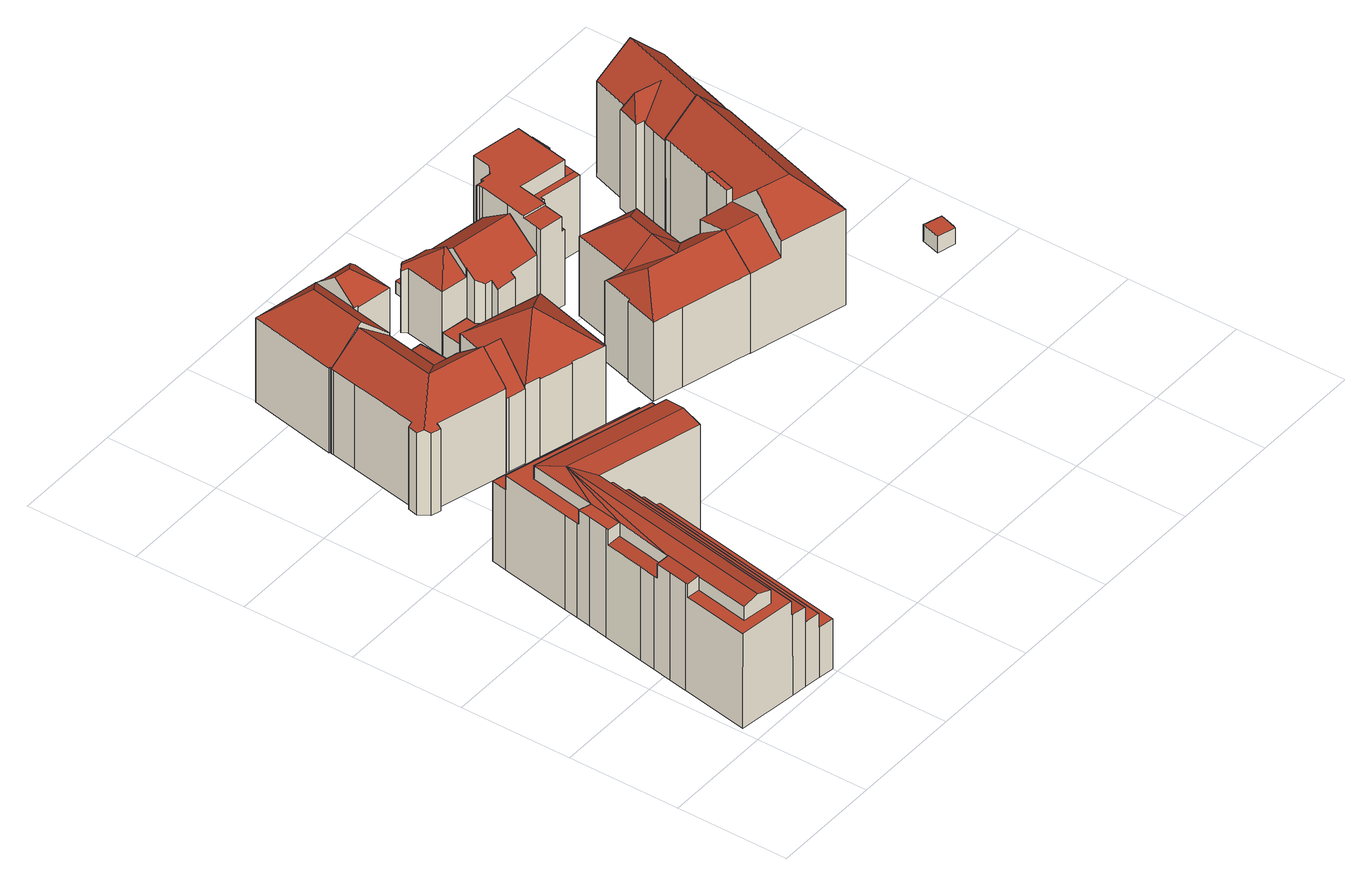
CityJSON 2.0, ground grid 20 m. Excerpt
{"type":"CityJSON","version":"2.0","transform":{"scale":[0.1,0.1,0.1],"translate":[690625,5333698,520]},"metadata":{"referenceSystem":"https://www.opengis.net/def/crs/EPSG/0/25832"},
"CityObjects":{
"building1":{"type":"Building","attributes":{"Gemeindeschluessel":"09162000","HoeheDach":"542.330","HoeheGrund":"520.830","Methode":"2000","NiedrigsteTraufeDesGebaeudes":"530.361","Geometrietyp2DReferenz":"3000","function":"31001_1000","roofType":"3100","measuredHeight":21.5,"storeysAboveGround":7},"geometry":[{"type":"MultiSurface","lod":"2","boundaries":[[[0,1,2,3]],[[4,5,6,7,8,9,10,11,12,13,14,15]],[[16,17,18,19,20,21]],[[22,23,24,25]],[[26,21,20,27]],[[28,29,13,12,30]],[[31,32,11,10,33]],[[34,35,28,30,32,31]],[[18,36,37,19]],[[38,39,36]],[[40,41,42,43]],[[44,45,46,47,48,49]],[[10,9,50,33]],[[38,51,42,41]],[[52,53,54,55,56,57]],[[25,47,46,58,7,6,59,22]],[[60,40,43,57,56,61,62,63,64]],[[65,66,67,68]],[[60,39,41,40]],[[69,70,71,72]],[[64,73,39,60]],[[26,74,75,76,16,21]],[[55,54,71,70,67,66,77]],[[37,36,39,73,2,1]],[[72,71,54,53]],[[77,61,56,55]],[[52,15,14,78,35,34,79,45,44,74,26,27,0,3,80,81,82,65,68,69,72,53]],[[25,24,83,48,47]],[[38,41,39]],[[84,38,85,24,23]],[[80,3,2,73,64,63]],[[15,52,57,43,42,51,4]],[[86,50,9,8,87]],[[85,88,83,24]],[[81,62,61,77,82]],[[59,89,84,23,22]],[[38,36,85]],[[16,76,88,85,17]],[[8,7,58,87]],[[12,11,32,30]],[[82,77,66,65]],[[89,5,38,84]],[[80,63,62,81]],[[0,27,20,19,37,1]],[[44,49,75,74]],[[14,13,29,78]],[[6,5,89,59]],[[78,29,28,35]],[[4,51,38,5]],[[45,79,86,87,58,46]],[[83,88,76,75,49,48]],[[68,67,70,69]],[[17,85,36,18]],[[79,34,31,33,50,86]]],"semantics":{"surfaces":[{"type":"WallSurface"},{"type":"RoofSurface"},{"type":"GroundSurface"}],"values":[0,0,1,0,0,1,1,0,0,1,0,0,0,1,0,1,1,0,0,0,0,0,1,1,0,0,2,0,1,1,0,0,1,0,0,0,1,0,0,0,0,1,0,0,0,0,0,0,1,0,1,0,0,0]}}]},
"building2":{"type":"Building","attributes":{"Gemeindeschluessel":"09162000","HoeheDach":"541.675","HoeheGrund":"520.840","Methode":"1000","NiedrigsteTraufeDesGebaeudes":"536.510","Geometrietyp2DReferenz":"3000","function":"31001_9998","roofType":"3100","measuredHeight":20.84,"storeysAboveGround":5},"geometry":[{"type":"MultiSurface","lod":"2","boundaries":[[[90,91,92,93]],[[94,95,96,97,98,99,100,101,102,103,104,105,106]],[[107,108,109,110]],[[111,106,105,112]],[[113,114,115,94,106,111]],[[116,117,118,119]],[[112,105,104,120]],[[93,92,121,122]],[[123,122,121,124,108,107]],[[125,101,100,126]],[[115,109,108,124,121,92,91,127,128,95,94]],[[126,100,99,129]],[[128,127,130,131,119,95]],[[129,99,98,132]],[[131,130,133,134,116,119]],[[119,118,97,96,95]],[[91,90,135,133,130,127]],[[136,102,101,125]],[[97,118,117,137,132,98]],[[104,103,102,136,138,120]],[[110,109,115,114]],[[135,90,93,122,123,107,110,114,113,111,112,120,138,136,125,126,129,132,137,117,116,134,133]]],"semantics":{"surfaces":[{"type":"WallSurface"},{"type":"RoofSurface"},{"type":"GroundSurface"}],"values":[0,1,0,0,0,0,0,0,0,0,1,0,1,0,0,1,0,0,0,0,0,2]}}]},
"building3":{"type":"Building","attributes":{"Gemeindeschluessel":"09162000","HoeheDach":"541.206","HoeheGrund":"520.940","Methode":"1000","NiedrigsteTraufeDesGebaeudes":"535.073","Geometrietyp2DReferenz":"3000","function":"31001_1000","roofType":"3100","measuredHeight":20.27,"storeysAboveGround":5},"geometry":[{"type":"MultiSurface","lod":"2","boundaries":[[[139,140,141,142,143,144]],[[141,140,145,146,147,148,147,149,150,151,142]],[[151,152,143,142]],[[145,140,139,153,154,146]],[[148,155,156,147]],[[156,157,158,150,149,147]],[[159,160,155,148,147]],[[144,143,152,158,157]],[[150,158,152,151]],[[146,154,159,147]],[[155,160,159,154,153,139,144,157,156]]],"semantics":{"surfaces":[{"type":"WallSurface"},{"type":"GroundSurface"},{"type":"RoofSurface"}],"values":[0,1,0,0,0,0,0,2,0,0,2]}}]},
"building4":{"type":"Building","attributes":{"Gemeindeschluessel":"09162000","HoeheDach":"542.550","HoeheGrund":"520.720","Methode":"2000","NiedrigsteTraufeDesGebaeudes":"536.751","Geometrietyp2DReferenz":"3000","function":"31001_9998","roofType":"3200","measuredHeight":21.83,"storeysAboveGround":4},"geometry":[{"type":"MultiSurface","lod":"2","boundaries":[[[161,162,163,164,165,166,167,168,169]],[[170,171,172,173,174,175,176]],[[177,178,179,180]],[[179,178,181,182,165,164]],[[183,184,185,186,187,188]],[[189,190,187,186,191,192,193]],[[172,194,177,180,195,173]],[[173,195,163,162,196,174]],[[197,177,194,198]],[[185,175,174,196,162,161,191,186]],[[199,189,193,200]],[[201,192,169,168]],[[198,194,172,171]],[[193,192,201,200]],[[176,175,185,184]],[[191,161,169,192]],[[188,187,190,202]],[[197,198,171,170,176,184,183,188,202,199,200,201,168,167,166,165,182,181]],[[202,190,189,199]],[[181,178,177,197]],[[180,179,164,163,195]]],"semantics":{"surfaces":[{"type":"WallSurface"},{"type":"RoofSurface"},{"type":"GroundSurface"}],"values":[0,0,1,0,0,1,1,0,0,1,0,0,0,0,0,1,0,2,0,0,1]}}]},
"building5":{"type":"Building","attributes":{"Gemeindeschluessel":"09162000","HoeheDach":"542.160","HoeheGrund":"520.680","Methode":"2000","NiedrigsteTraufeDesGebaeudes":"535.752","Geometrietyp2DReferenz":"3000","function":"31001_1000","roofType":"3500","measuredHeight":21.48,"storeysAboveGround":4},"geometry":[{"type":"MultiSurface","lod":"2","boundaries":[[[203,204,205,206]],[[207,208,204,203]],[[209,210,211,212,213,214,215]],[[216,217,218,213,212,219]],[[219,212,211,220]],[[215,214,221,222,223]],[[213,218,224,225,214]],[[222,221,208,207,226,227]],[[220,211,210,228]],[[229,217,216,219,220,228,230,231,232,227,226,207,203,206]],[[231,230,209,215,223,232]],[[228,210,209,230]],[[214,225,205,204,208,221]],[[232,223,222,227]],[[217,229,206,205,225,224,218]]],"semantics":{"surfaces":[{"type":"WallSurface"},{"type":"RoofSurface"},{"type":"GroundSurface"}],"values":[0,0,1,0,0,1,1,0,0,2,0,0,1,0,0]}}]},
"building6":{"type":"Building","attributes":{"Gemeindeschluessel":"09162000","HoeheDach":"525.057","HoeheGrund":"520.840","Methode":"1000","NiedrigsteTraufeDesGebaeudes":"524.475","Geometrietyp2DReferenz":"3000","function":"31001_2000","roofType":"1000","measuredHeight":4.22},"geometry":[{"type":"MultiSurface","lod":"2","boundaries":[[[233,234,235,236]],[[237,238,235,234]],[[239,240,241,242]],[[243,244,233,236]],[[243,236,235,238,245,241,240]],[[246,242,241,245]],[[237,246,245,238]],[[243,240,239,244]],[[244,239,242,246,237,234,233]]],"semantics":{"surfaces":[{"type":"WallSurface"},{"type":"GroundSurface"},{"type":"RoofSurface"}],"values":[0,0,0,0,1,0,0,0,2]}}]},
"building7":{"type":"Building","attributes":{"Gemeindeschluessel":"09162000","HoeheDach":"525.307","HoeheGrund":"520.900","Methode":"1000","NiedrigsteTraufeDesGebaeudes":"525.307","Geometrietyp2DReferenz":"3000","function":"31001_2000","roofType":"1000","measuredHeight":4.41},"geometry":[{"type":"MultiSurface","lod":"2","boundaries":[[[247,248,249,250]],[[250,249,251,252]],[[253,254,248,247]],[[255,256,254,253]],[[257,256,255,258,259,260]],[[251,249,248,254,256,257,260,261]],[[252,262,259,258,255,253,247,250]],[[261,260,259,262]],[[252,251,261,262]]],"semantics":{"surfaces":[{"type":"WallSurface"},{"type":"RoofSurface"},{"type":"GroundSurface"}],"values":[0,0,0,0,0,1,2,0,0]}}]},
"building8":{"type":"Building","attributes":{"Gemeindeschluessel":"09162000","HoeheDach":"537.020","HoeheGrund":"520.840","Methode":"2000","NiedrigsteTraufeDesGebaeudes":"531.848","Geometrietyp2DReferenz":"3000","function":"31001_9998","roofType":"3100","measuredHeight":16.18},"geometry":[{"type":"MultiSurface","lod":"2","boundaries":[[[263,264,265,266]],[[267,268,264,263,269,270]],[[271,272,273,274,275,276,277,278,279]],[[280,281,282,283,284,285]],[[286,287,288,273,272]],[[275,274,289,290,291,276]],[[292,293,294,295,296,297,298]],[[298,297,282,281]],[[299,300,301,288,287,286,302]],[[271,279,303,284,283,282,297]],[[304,305,306,307,300,299]],[[308,301,300,307]],[[296,309,286,272,271,297]],[[307,306,305,310,311,312,270,269,263,266,313,293,292,298,281,280,285,314,315,316,317,291,290,289,318,308]],[[312,319,267,270]],[[305,304,320,310]],[[295,302,286,309,296]],[[265,264,268,267,319,321,320,304,299,302,295,294,322]],[[321,319,312,311,310,320]],[[284,303,279,278,277,276,291,317,316,315,314,285]],[[313,322,294,293]],[[273,288,301,308,318,289,274]],[[266,265,322,313]]],"semantics":{"surfaces":[{"type":"WallSurface"},{"type":"RoofSurface"},{"type":"GroundSurface"}],"values":[0,0,1,0,0,0,0,0,1,1,0,0,1,2,0,0,0,1,0,0,0,0,0]}}]},
"building9":{"type":"Building","attributes":{"Gemeindeschluessel":"09162000","HoeheDach":"523.170","HoeheGrund":"520.700","Methode":"1000","NiedrigsteTraufeDesGebaeudes":"523.170","Geometrietyp2DReferenz":"3000","function":"31001_2000","roofType":"1000","measuredHeight":2.47},"geometry":[{"type":"MultiSurface","lod":"2","boundaries":[[[323,324,325,326,327,328]],[[324,323,329,330,331,325]],[[328,327,326,332,333,334]],[[332,326,325,331,330,333]],[[323,328,334,329]],[[329,334,333,330]]],"semantics":{"surfaces":[{"type":"WallSurface"},{"type":"GroundSurface"},{"type":"RoofSurface"}],"values":[0,1,2,0,0,0]}}]},
"building10":{"type":"Building","attributes":{"Gemeindeschluessel":"09162000","HoeheDach":"540.524","HoeheGrund":"520.710","Methode":"2000","NiedrigsteTraufeDesGebaeudes":"535.861","Geometrietyp2DReferenz":"3000","function":"31001_1000","roofType":"3200","measuredHeight":19.81,"storeysAboveGround":4},"geometry":[{"type":"MultiSurface","lod":"2","boundaries":[[[335,336,337,338,339,340]],[[341,342,343,344]],[[345,346,347,348,349]],[[350,341,351]],[[352,353,354,355,356,357]],[[358,359,360,361,362,363,364,365,351,366,346,345]],[[350,367,368,369,370,342,341]],[[371,372,373,374,375,376,377,349,348,357,356,355,378,379,380,381,382,383,384,385,386,339,338,337,387]],[[363,372,371,387,388,364]],[[366,353,352,347,346]],[[342,370,389,343]],[[337,336,388,387]],[[366,351,344,390,354,353]],[[390,344,343,389,381,380,379,378]],[[370,369,368,384,383,382,381,389]],[[375,374,373,362,361,360,359,376]],[[348,347,352,357]],[[339,386,385,384,368,367,350,340]],[[365,364,388,336,335,340,350,351]],[[377,376,359,358,345,349]],[[390,378,355,354]],[[372,363,362,373]],[[351,341,344]]],"semantics":{"surfaces":[{"type":"WallSurface"},{"type":"RoofSurface"},{"type":"GroundSurface"}],"values":[0,1,0,1,0,1,1,2,0,1,1,0,1,0,0,0,0,0,1,0,0,0,1]}}]},
"building11":{"type":"Building","attributes":{"Gemeindeschluessel":"09162000","HoeheDach":"523.410","HoeheGrund":"520.979","Methode":"1000","NiedrigsteTraufeDesGebaeudes":"523.410","Geometrietyp2DReferenz":"3000","function":"31001_2000","roofType":"1000","measuredHeight":2.43},"geometry":[{"type":"MultiSurface","lod":"2","boundaries":[[[391,392,393,394]],[[394,393,395,396]],[[393,392,397,398,395]],[[399,398,397,400]],[[396,395,398,399]],[[396,399,400,391,394]],[[400,397,392,391]]],"semantics":{"surfaces":[{"type":"WallSurface"},{"type":"RoofSurface"},{"type":"GroundSurface"}],"values":[0,0,1,0,0,2,0]}}]},
"building12":{"type":"Building","attributes":{"Gemeindeschluessel":"09162000","HoeheDach":"523.995","HoeheGrund":"521.050","Methode":"1000","NiedrigsteTraufeDesGebaeudes":"523.649","Geometrietyp2DReferenz":"3000","function":"31001_2000","roofType":"1000","measuredHeight":2.94},"geometry":[{"type":"MultiSurface","lod":"2","boundaries":[[[401,402,394,403]],[[404,405,401,403]],[[404,406,407,405]],[[402,408,391,394]],[[407,406,409,410]],[[405,407,410,408,402,401]],[[410,409,391,408]],[[404,403,394,391,409,406]]],"semantics":{"surfaces":[{"type":"WallSurface"},{"type":"RoofSurface"},{"type":"GroundSurface"}],"values":[0,0,0,0,0,1,0,2]}}]},
"building13":{"type":"Building","attributes":{"Gemeindeschluessel":"09162000","HoeheDach":"522.860","HoeheGrund":"520.690","Methode":"1000","NiedrigsteTraufeDesGebaeudes":"522.860","Geometrietyp2DReferenz":"3000","function":"31001_2000","roofType":"1000","measuredHeight":2.17},"geometry":[{"type":"MultiSurface","lod":"2","boundaries":[[[411,412,413,414]],[[387,415,416,337]],[[415,413,412,416]],[[337,411,414,387]],[[337,416,412,411]],[[414,413,415,387]]],"semantics":{"surfaces":[{"type":"WallSurface"},{"type":"RoofSurface"},{"type":"GroundSurface"}],"values":[0,0,1,2,0,0]}}]},
"building14":{"type":"Building","attributes":{"Gemeindeschluessel":"09162000","HoeheDach":"538.390","HoeheGrund":"520.780","Methode":"2000","NiedrigsteTraufeDesGebaeudes":"535.210","Geometrietyp2DReferenz":"3000","function":"31001_1000","roofType":"1000","measuredHeight":17.61},"geometry":[{"type":"MultiSurface","lod":"2","boundaries":[[[417,418,419,420,421,422]],[[423,424,425,426,427,428]],[[429,430,431,432]],[[433,434,435,436,437,438]],[[439,440,441,442]],[[443,444,445,446]],[[307,447,448,308]],[[449,450,444,443]],[[428,427,435,434]],[[451,420,419,452]],[[453,454,455,456,457,458,459]],[[449,460,438,437,461,450]],[[462,463,440,439]],[[424,464,465,418,417,425]],[[445,444,450,461,437,436,435,427,426,425,417,422,466,455,454,453]],[[457,456,467,468,469,470,471,472,473,474,475,476,441,440,463,431,430,477,448,447,478]],[[479,480,481,305]],[[471,470,482,483,484,472]],[[432,431,463,462]],[[442,441,476,485]],[[466,422,417,422,468,467,456,455]],[[476,475,474,486,487,485]],[[308,448,477,488]],[[452,419,418,465]],[[473,472,484,489,486,474]],[[421,469,468,422]],[[481,490,478,447,307,491,305]],[[488,477,430,429]],[[452,465,464,424,423,428,434,433,438,460,449,443,446,492,479,305,491,307,308,488,429,432,462,439,442,485,487,486,489,484,483,482,493,451]],[[459,458,490,481,480]],[[492,446,445,453,459,480,479]],[[469,421,420,451,493,482,470]],[[458,457,478,490]]],"semantics":{"surfaces":[{"type":"RoofSurface"},{"type":"WallSurface"},{"type":"GroundSurface"}],"values":[0,1,1,1,1,1,1,1,1,1,1,1,1,1,0,0,1,1,1,1,1,1,1,1,1,1,1,1,2,0,1,1,1]}}]},
"building15":{"type":"Building","attributes":{"Gemeindeschluessel":"09162000","HoeheDach":"523.194","HoeheGrund":"520.700","Methode":"1000","NiedrigsteTraufeDesGebaeudes":"522.864","Geometrietyp2DReferenz":"3000","function":"31001_2000","roofType":"1000","measuredHeight":2.49},"geometry":[{"type":"MultiSurface","lod":"2","boundaries":[[[494,495,496,497,498,499]],[[496,495,500,501]],[[501,502,503,498,497,496]],[[501,500,504,502]],[[504,505,499,498,503,502]],[[500,495,494,499,505,504]]],"semantics":{"surfaces":[{"type":"WallSurface"},{"type":"GroundSurface"},{"type":"RoofSurface"}],"values":[0,0,1,0,0,2]}}]},
"building16":{"type":"Building","attributes":{"Gemeindeschluessel":"09162000","HoeheDach":"544.920","HoeheGrund":"520.562","Methode":"2000","NiedrigsteTraufeDesGebaeudes":"535.798","Geometrietyp2DReferenz":"3000","function":"31001_1000","roofType":"3100","measuredHeight":24.36,"storeysAboveGround":4},"geometry":[{"type":"MultiSurface","lod":"2","boundaries":[[[506,507,508,509,510,511]],[[510,509,512,513]],[[514,515,516,517,518,519]],[[520,521,522,523,524]],[[525,513,512,526,527]],[[523,522,528,511,510,513,529]],[[530,524,523,529,516]],[[520,524,530,531]],[[512,509,508,526]],[[529,513,532]],[[507,533,534,527,526,508]],[[530,516,515,531]],[[525,527,534,535,536,537]],[[517,532,513,525,537,518]],[[518,537,536,519]],[[538,528,522,521]],[[515,514,539,540,533,507,506,538,521,520,531]],[[539,536,535,540]],[[517,516,529,532]],[[514,519,536,539]],[[540,535,534,533]],[[511,528,538,506]]],"semantics":{"surfaces":[{"type":"WallSurface"},{"type":"RoofSurface"},{"type":"GroundSurface"}],"values":[0,0,0,0,0,1,1,0,1,1,0,0,1,0,1,0,2,0,1,0,0,0]}}]},
"building17":{"type":"Building","attributes":{"Gemeindeschluessel":"09162000","HoeheDach":"544.540","HoeheGrund":"520.506","Methode":"2000","NiedrigsteTraufeDesGebaeudes":"538.547","Geometrietyp2DReferenz":"3000","function":"31001_1000","roofType":"3100","measuredHeight":24.03,"storeysAboveGround":5},"geometry":[{"type":"MultiSurface","lod":"2","boundaries":[[[541,542,543,544,545,546]],[[547,548,549,550]],[[551,552,553,554]],[[543,542,555,556]],[[557,558,559,560,561,562,553,552,563]],[[564,565,566,559,558]],[[548,567,551,554,568,555,542,541,565,564,549]],[[554,553,562,568]],[[548,547,569,567]],[[551,567,569,563,552]],[[550,549,564,558,557]],[[570,545,544]],[[566,565,541,546]],[[543,556,561,560,570,544]],[[555,568,562,561,556]],[[547,550,557,563,569]],[[566,546,545,570,560,559]]],"semantics":{"surfaces":[{"type":"WallSurface"},{"type":"RoofSurface"},{"type":"GroundSurface"}],"values":[0,0,0,0,1,0,2,0,0,0,0,1,0,1,0,1,1]}}]},
"building18":{"type":"Building","attributes":{"Gemeindeschluessel":"09162000","HoeheDach":"523.899","HoeheGrund":"520.770","Methode":"3100","NiedrigsteTraufeDesGebaeudes":"523.899","Geometrietyp2DReferenz":"3000","function":"31001_2000","roofType":"1000","measuredHeight":3.13},"geometry":[{"type":"MultiSurface","lod":"2","boundaries":[[[571,572,573,574]],[[575,576,577,578]],[[579,571,574,580]],[[572,575,578,573]],[[578,577,580,574,573]],[[572,571,579,576,575]],[[576,579,580,577]]],"semantics":{"surfaces":[{"type":"WallSurface"},{"type":"GroundSurface"},{"type":"RoofSurface"}],"values":[0,0,0,0,1,2,0]}}]}
},
"vertices":[
[59,324,8],[59,324,216],[65,358,216],[65,358,8],[340,356,215],[155,406,215],[155,406,189],[180,400,189],[180,400,163],[209,392,160],[209,392,132],[236,384,132],[236,384,104],[266,376,104],[266,376,8],[340,356,8],[39,214,187],[63,211,190],[82,315,190],[58,318,187],[45,249,187],[40,221,187],[33,49,189],[33,49,215],[51,146,215],[51,146,189],[40,221,8],[45,249,8],[170,11,104],[198,7,104],[168,11,104],[141,15,132],[168,11,132],[140,15,132],[141,15,8],[170,11,8],[82,315,216],[58,318,216],[135,452,223],[93,375,216],[116,498,189],[116,498,215],[358,432,215],[358,432,189],[28,153,8],[6,32,8],[6,32,189],[27,149,189],[27,149,214],[28,153,214],[140,15,160],[349,394,223],[359,436,8],[365,464,8],[365,464,161],[365,463,161],[365,463,189],[359,436,189],[110,19,189],[88,41,189],[93,375,189],[98,537,189],[75,411,189],[71,385,189],[70,382,189],[104,565,8],[104,565,161],[250,526,161],[250,526,8],[354,497,8],[354,497,161],[372,492,161],[372,492,8],[70,382,216],[34,187,8],[34,187,214],[39,214,214],[98,537,161],[198,7,8],[113,18,8],[71,385,8],[75,411,8],[98,537,8],[51,146,216],[61,45,223],[63,211,215],[113,18,163],[110,19,163],[63,211,216],[88,41,215],
[281,671,8],[281,671,172],[280,672,172],[280,672,8],[130,711,171],[195,750,217],[206,812,217],[222,899,217],[220,899,215],[167,908,172],[165,908,170],[165,904,170],[157,860,170],[151,827,170],[134,737,170],[128,738,165],[124,720,165],[154,704,8],[154,704,171],[153,697,165],[153,697,8],[124,720,8],[128,738,8],[130,711,8],[136,702,8],[136,702,165],[268,795,8],[285,889,8],[285,889,165],[268,795,165],[134,737,8],[280,671,171],[280,671,8],[248,679,8],[248,679,171],[165,904,8],[165,908,8],[295,723,217],[258,733,217],[167,908,8],[311,783,165],[269,794,165],[220,899,8],[311,783,8],[269,794,8],[295,723,8],[157,860,8],[222,899,8],[151,827,8],
[316,661,152],[316,661,9],[331,717,9],[346,773,9],[346,773,152],[331,717,212],[294,667,9],[287,669,9],[281,671,9],[282,671,9],[296,727,9],[311,783,9],[317,781,9],[317,781,152],[294,667,151],[287,669,151],[282,671,152],[281,671,152],[296,727,212],[311,783,152],[281,671,151],[282,671,151],
[316,1048,169],[317,1047,168],[317,1047,169],[324,1037,176],[324,1037,7],[317,1047,7],[316,1048,7],[316,1049,7],[316,1049,168],[302,966,7],[309,965,7],[309,965,169],[302,966,169],[302,966,168],[298,967,171],[298,967,7],[372,952,168],[386,1026,168],[376,1028,176],[338,1001,203],[386,1026,7],[376,1028,7],[226,898,7],[285,889,7],[285,889,170],[226,898,225],[220,899,220],[220,899,7],[168,912,170],[167,908,170],[246,1000,225],[197,1071,168],[166,912,168],[308,963,168],[310,1007,203],[310,1007,168],[372,952,7],[308,963,7],[168,912,7],[166,912,7],[197,1071,7],[167,908,7],
[411,797,7],[411,797,158],[503,771,158],[503,771,7],[357,812,7],[357,812,158],[342,654,160],[342,653,158],[400,636,158],[401,638,159],[461,621,159],[409,716,222],[317,661,160],[461,621,7],[463,621,7],[463,621,158],[401,638,7],[400,636,7],[357,811,159],[346,773,158],[316,661,159],[474,660,158],[503,771,159],[357,811,7],[346,773,7],[342,653,7],[474,660,7],[342,654,7],[317,661,7],[316,661,7],
[322,884,51],[331,925,46],[331,925,8],[322,884,8],[380,918,46],[380,918,8],[415,927,45],[415,927,8],[392,930,8],[392,930,45],[404,871,8],[404,871,51],[381,922,8],[381,922,46],
[504,872,9],[504,872,53],[516,870,53],[516,870,9],[514,858,53],[514,858,9],[494,885,9],[494,885,53],[497,902,9],[497,902,53],[456,909,53],[456,909,9],[448,911,9],[448,911,53],[441,869,53],[441,869,9],
[516,870,8],[516,870,128],[504,872,128],[504,872,8],[514,858,118],[515,866,125],[515,866,8],[514,858,8],[500,947,164],[505,946,164],[513,989,131],[489,994,131],[488,995,130],[479,1008,121],[467,1001,128],[465,999,130],[464,999,130],[461,986,8],[462,984,8],[462,984,131],[461,986,130],[456,994,125],[456,994,8],[504,942,161],[505,946,159],[513,989,126],[489,994,8],[488,995,8],[479,1008,8],[496,902,8],[497,902,8],[497,902,149],[496,902,149],[496,902,131],[448,911,131],[448,911,8],[617,911,170],[618,917,166],[629,970,126],[502,931,170],[463,998,130],[606,853,126],[606,853,8],[617,911,8],[618,917,8],[629,970,8],[502,931,152],[551,861,8],[551,860,8],[550,852,8],[494,885,8],[463,998,8],[464,999,8],[465,999,8],[467,1001,8],[513,989,8],[550,852,119],[551,861,125],[551,860,125],[494,885,136],
[585,766,7],[603,842,7],[604,844,7],[604,844,32],[603,842,32],[585,766,32],[549,775,7],[568,849,7],[581,847,7],[581,847,32],[568,849,32],[549,775,32],
[722,672,161],[737,668,161],[737,668,7],[722,672,7],[721,672,7],[721,672,161],[670,688,205],[683,737,205],[646,803,160],[618,702,160],[548,596,159],[548,596,160],[564,654,160],[564,654,7],[548,596,7],[722,674,159],[654,630,205],[567,653,163],[582,707,163],[583,711,160],[583,711,7],[582,707,7],[567,653,7],[585,586,159],[602,581,159],[691,557,159],[692,557,159],[726,548,159],[741,605,204],[742,606,205],[707,615,205],[601,644,205],[735,722,159],[749,773,159],[749,774,159],[748,774,159],[742,606,7],[741,605,7],[726,548,7],[692,557,7],[691,557,7],[602,581,7],[585,586,7],[617,701,7],[618,702,7],[646,803,7],[646,804,7],[748,774,7],[749,774,7],[749,773,7],[735,722,7],[722,674,7],[757,663,7],[757,663,160],[646,804,159],[617,701,160],
[615,1037,10],[615,1037,34],[610,1009,34],[610,1009,10],[519,1025,34],[519,1025,10],[581,1043,34],[524,1053,34],[524,1053,10],[581,1043,10],
[606,984,36],[610,1009,36],[606,984,10],[627,980,10],[627,980,40],[637,1033,10],[637,1033,40],[615,1037,36],[636,1033,10],[636,1033,40],
[765,775,7],[765,775,29],[785,770,29],[785,770,7],[757,663,29],[737,668,29],
[772,906,152],[783,969,152],[794,968,152],[800,1004,152],[772,1009,152],[753,910,152],[750,898,8],[770,895,8],[770,895,152],[750,898,152],[693,909,152],[693,909,8],[626,978,8],[626,978,184],[627,980,184],[627,980,8],[676,906,8],[692,903,8],[692,903,152],[676,906,152],[675,906,152],[675,906,8],[643,983,8],[643,983,184],[662,980,184],[662,980,8],[658,867,8],[658,867,152],[653,836,152],[653,836,8],[618,917,184],[629,970,184],[668,865,8],[668,865,152],[800,1004,8],[794,968,8],[647,837,152],[654,873,152],[664,926,152],[664,926,184],[654,873,184],[654,873,180],[647,837,180],[669,870,8],[669,870,152],[642,978,8],[642,978,184],[772,906,8],[783,969,8],[679,923,152],[679,923,184],[753,910,184],[772,1009,184],[745,1014,184],[699,1022,184],[689,1024,184],[684,1025,184],[682,1025,184],[676,993,184],[676,992,184],[630,977,184],[611,881,184],[604,844,8],[604,844,180],[606,853,180],[745,1014,8],[699,1022,8],[689,1024,8],[676,992,8],[682,1025,8],[676,993,8],[630,977,8],[684,1025,8],[611,881,180],[611,881,8],[647,837,8],[772,1009,8],
[735,823,32],[796,814,32],[796,814,7],[735,823,7],[734,823,7],[734,823,32],[790,789,29],[790,789,7],[730,799,7],[732,810,7],[730,799,29],[732,810,30],
[838,695,6],[824,700,6],[824,700,213],[834,697,213],[834,697,188],[838,695,193],[819,649,213],[819,649,188],[726,548,6],[902,501,6],[902,501,189],[784,533,189],[784,533,158],[726,548,158],[930,795,6],[874,813,6],[874,813,193],[929,796,249],[930,795,247],[819,649,187],[809,652,213],[809,652,187],[871,802,193],[861,574,249],[987,778,189],[987,778,6],[801,591,249],[808,650,6],[808,650,187],[757,663,187],[741,605,203],[801,589,203],[871,802,6],[741,605,6],[757,663,6],
[888,907,5],[876,868,5],[876,868,191],[876,869,193],[888,906,194],[888,907,192],[997,809,188],[997,809,5],[1040,937,5],[1040,937,185],[930,795,5],[930,795,245],[874,813,188],[874,813,5],[890,864,5],[890,864,191],[983,958,245],[927,979,188],[903,905,188],[941,870,233],[890,862,188],[883,841,188],[931,795,245],[927,979,5],[902,902,5],[902,902,192],[987,778,5],[883,841,5],[987,778,187],[894,884,233],
[1123,486,39],[1114,458,39],[1114,458,8],[1123,486,8],[1112,453,39],[1080,462,39],[1080,462,8],[1112,453,8],[1090,496,39],[1090,496,8]
]}
